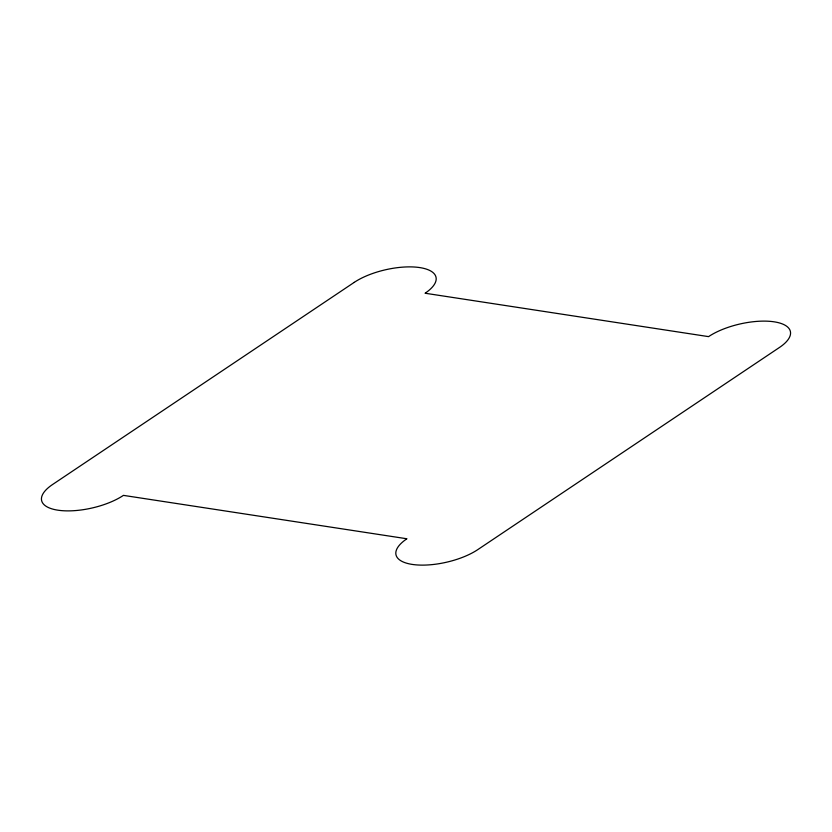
<?xml version="1.0" encoding="UTF-8"?>
<svg xmlns="http://www.w3.org/2000/svg" width="832" height="832" viewBox="0 0 832 832"><rect width="100%" height="100%" fill="white"/><g stroke="black" fill="none" stroke-linecap="round" stroke-linejoin="round"><path stroke-width="1.25" d="M354.214 282.381L52.551 484.526A47.549 18.502 -12.9 0 0 57.824 510.172A47.549 18.502 -12.9 0 0 123.427 495.373L406.91 538.772A47.549 18.502 -12.9 0 0 412.183 564.408A47.549 18.502 -12.9 0 0 477.786 549.619L779.449 347.474A47.549 18.502 -12.9 0 0 774.176 321.828A47.549 18.502 -12.9 0 0 708.573 336.627L425.09 293.228A47.549 18.502 -12.9 0 0 419.817 267.592A47.549 18.502 -12.9 0 0 354.214 282.381"/></g></svg>
